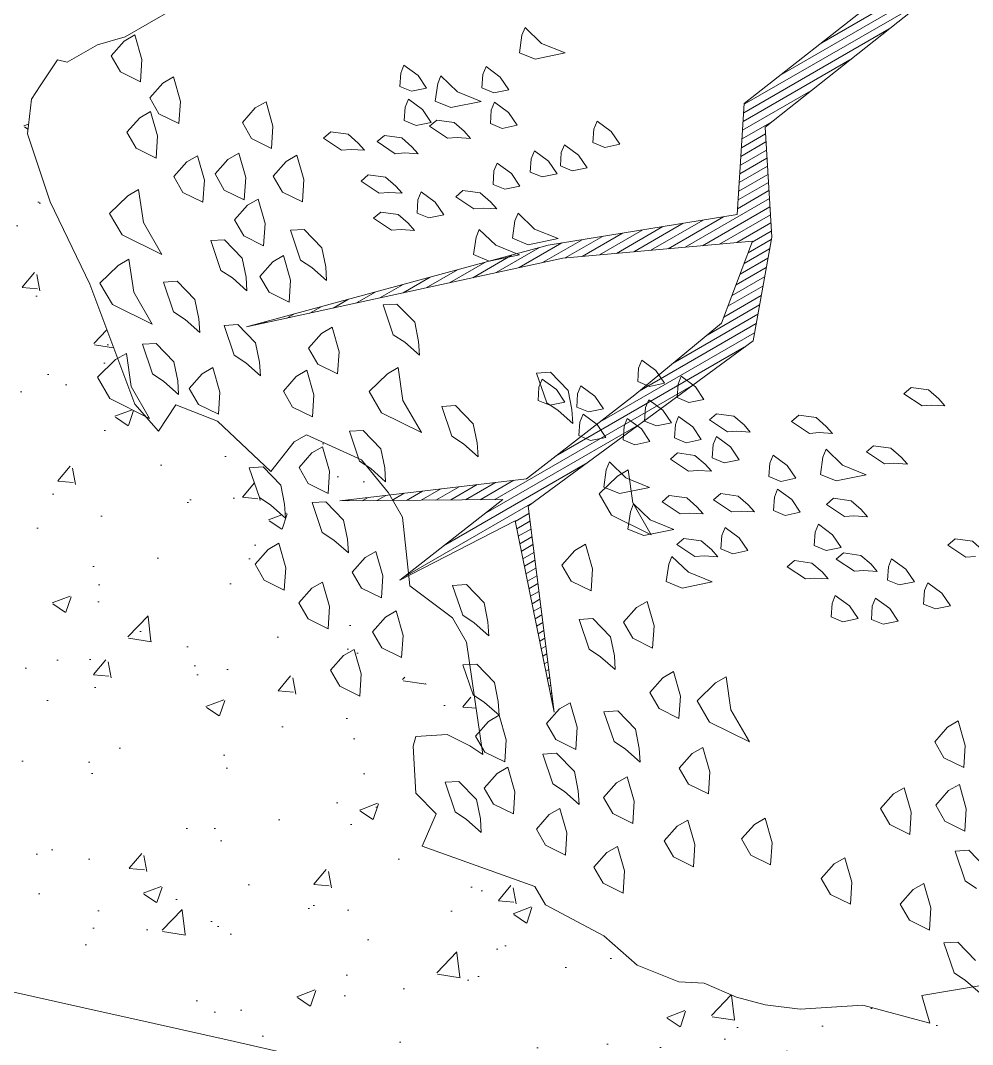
# Model space of a CAD drawing. Header units: metres. Extents: x 12093 to 20303, y 514 to 1412.
# Drawn here: x 19709.222 to 19711.101, y 702.806 to 704.827 of the extents above; entities that cross this region are included whole.
import ezdxf

# ---------------------------------------------------------------- set-up
doc = ezdxf.new("R2010")
doc.units = ezdxf.units.M
for name, color, linetype, lineweight in [('ARBOLES', 52, 'Continuous', 13), ('grass', 64, 'Continuous', 13), ('MANZANAS-ORIGINALES', 147, 'Continuous', 9)]:
    doc.layers.add(name, color=color, linetype=linetype, lineweight=lineweight)
pattern_1 = [(50, (19136.99335, 73.14804), (0.36436934, -0.03187817), [0.0381, -0.4191]), (355, (19136.99335, 73.14804), (-0.07048565, 0.38211329), [0.03048, -0.33528]), (100.451, (19137.0237, 73.1454), (0.293885, 0.35023338), [0.03238, -0.35618]), (46.1842, (19136.99335, 73.24964), (0.54215808, -0.08408466), [0.05715, -0.62865]), (96.6356, (19137.03853, 73.24264), (0.47480847, 0.4948511), [0.04857, -0.53427]), (351.184, (19136.99335, 73.24964), (0.4748092, 0.49485024), [0.04572, -0.50292]), (21, (19137.04415, 73.22424), (0.30322976, -0.20453104), [0.0381, -0.4191]), (326, (19137.04415, 73.22424), (0.12360406, 0.36837593), [0.03048, -0.33528]), (71.4514, (19137.06942, 73.2072), (0.42683298, 0.16384572), [0.03238, -0.35618]), (37.5, (19136.99335, 73.14804), (0.006177207, 0.169110078), [0, -0.331216, 0, -0.34036, 0, -0.33655]), (7.5, (19136.99335, 73.14804), (0.133639325, 0.20036115), [0, -0.194056, 0, -0.323596, 0, -0.12827]), (327.5, (19136.88007, 73.14804), (0.27118119, -0.011457488), [0, -0.127, 0, -0.39624, 0, -0.52578]), (317.5, (19136.82927, 73.14804), (0.29625836, 0.05085298), [0, -0.1651, 0, -0.263144, 0, -0.37338])]

# ---------------------------------------------------------------- blocks, each defined once
blk = doc.blocks.new('ghgfghgh')
at = {"layer": 'ARBOLES', "lineweight": 20}
for p, q in [((20001.1504, 663.7638), (20001.5824, 664.0132)), ((20001.2006, 663.8032), (20001.4628, 663.9546)), ((20001.1042, 663.7276), (20001.3177, 663.8952)), ((20001.3369, 663.8619), (20001.1301, 663.6982)), ((20001.1042, 663.7267), (20001.333, 663.8588)), ((20001.1035, 663.7159), (20001.2843, 663.8203)), ((20001.1028, 663.705), (20001.2357, 663.7818)), ((20001.1021, 663.6942), (20001.187, 663.7433)), ((20001.0953, 663.5894), (20001.1042, 663.7276)), ((20001.1014, 663.6834), (20001.1384, 663.7047)), ((20001.1301, 663.6982), (20001.1383, 663.5611)), ((20001.1007, 663.6725), (20001.1306, 663.6898)), ((20001.0993, 663.6509), (20001.1318, 663.6696)), ((20001.1, 663.6617), (20001.1312, 663.6797)), ((20001.0986, 663.6401), (20001.1324, 663.6596)), ((20001.0979, 663.6292), (20001.133, 663.6495)), ((20001.0972, 663.6184), (20001.1336, 663.6394)), ((20001.0958, 663.5967), (20001.1348, 663.6193)), ((20001.0965, 663.6076), (20001.1342, 663.6293)), ((20001.0306, 663.5487), (20001.1354, 663.6092)), ((20001.052, 663.5506), (20001.136, 663.5991)), ((20000.8603, 663.5513), (20001.0953, 663.5894)), ((20000.9879, 663.5449), (20001.0532, 663.5826)), ((20001.0093, 663.5468), (20001.0784, 663.5867)), ((20001.0734, 663.5525), (20001.1366, 663.589)), ((20000.9239, 663.5392), (20000.9778, 663.5704)), ((20000.9452, 663.5411), (20001.003, 663.5744)), ((20000.9666, 663.543), (20001.0281, 663.5785)), ((20001.0947, 663.5544), (20001.1372, 663.579)), ((20001.1141, 663.5552), (20001.1378, 663.5689)), ((20000.8532, 663.5297), (20000.9025, 663.5581)), ((20001.1145, 663.5562), (20000.8784, 663.5351)), ((20000.8812, 663.5354), (20000.9276, 663.5622)), ((20000.9025, 663.5373), (20000.9527, 663.5663)), ((20001.0759, 663.4541), (20001.1145, 663.5562)), ((20001.1091, 663.5419), (20001.1378, 663.5585)), ((20001.1383, 663.5611), (20001.1151, 663.4324)), ((20000.4846, 663.4496), (20000.8603, 663.5513)), ((20000.7953, 663.5171), (20000.8494, 663.5483)), ((20000.8242, 663.5234), (20000.8773, 663.554)), ((20001.1041, 663.5285), (20001.1357, 663.5468)), ((20000.8784, 663.5351), (20000.4846, 663.4496)), ((20000.7374, 663.5045), (20000.7814, 663.5299)), ((20000.7664, 663.5108), (20000.8154, 663.5391)), ((20001.099, 663.5152), (20001.1336, 663.5352)), ((20000.7085, 663.4982), (20000.7474, 663.5207)), ((20001.094, 663.5019), (20001.1315, 663.5236)), ((20000.6795, 663.4919), (20000.7134, 663.5115)), ((20001.0889, 663.4885), (20001.1294, 663.5119)), ((20000.6216, 663.4794), (20000.6455, 663.4931)), ((20000.6506, 663.4856), (20000.6795, 663.5023)), ((20001.0839, 663.4752), (20001.1273, 663.5003)), ((20000.5927, 663.4731), (20000.6115, 663.4839)), ((20001.0788, 663.4619), (20001.1252, 663.4886)), ((20000.5637, 663.4668), (20000.5775, 663.4747)), ((20001.0157, 663.4046), (20001.121, 663.4654)), ((20001.0581, 663.4395), (20001.1231, 663.477)), ((20000.9678, 663.3651), (20001.0759, 663.4541)), ((20000.9733, 663.3697), (20001.1189, 663.4537)), ((20000.9219, 663.3296), (20001.1168, 663.4421)), ((20001.1151, 663.4324), (20000.8351, 663.2264)), ((20000.8691, 663.2886), (20001.104, 663.4243)), ((20000.7938, 663.2347), (20001.0382, 663.3758)), ((20000.833, 663.2607), (20000.9678, 663.3651)), ((20000.7802, 663.2165), (20000.9723, 663.3274)), ((20000.73, 663.177), (20000.9065, 663.279)), ((20000.6008, 663.233), (20000.833, 663.2607)), ((20000.7204, 663.2341), (20000.7492, 663.2507)), ((20000.7388, 663.2342), (20000.7719, 663.2534)), ((20000.7571, 663.2344), (20000.7947, 663.2561)), ((20000.7754, 663.2346), (20000.8174, 663.2588)), ((20000.6287, 663.2332), (20000.6354, 663.2371)), ((20000.647, 663.2334), (20000.6581, 663.2398)), ((20000.6654, 663.2336), (20000.6809, 663.2425)), ((20000.6837, 663.2337), (20000.7037, 663.2453)), ((20000.7021, 663.2339), (20000.7264, 663.248)), ((20000.8036, 663.2348), (20000.6008, 663.233)), ((20000.6103, 663.2331), (20000.6126, 663.2344)), ((20000.6755, 663.1343), (20000.8036, 663.2348)), ((20000.6797, 663.1376), (20000.8406, 663.2305)), ((20000.8351, 663.2264), (20000.8676, 662.9704)), ((20000.8191, 663.2076), (20000.8362, 663.2175)), ((20000.8189, 663.2082), (20000.6755, 663.1343)), ((20000.8676, 662.9704), (20000.8189, 663.2082)), ((20000.821, 663.1983), (20000.8374, 663.2078)), ((20000.8229, 663.189), (20000.8387, 663.1981)), ((20000.8248, 663.1797), (20000.8399, 663.1884)), ((20000.8267, 663.1703), (20000.8411, 663.1787)), ((20000.8286, 663.161), (20000.8424, 663.169)), ((20000.8305, 663.1517), (20000.8436, 663.1592)), ((20000.8324, 663.1424), (20000.8448, 663.1495)), ((20000.8343, 663.133), (20000.8461, 663.1398)), ((20000.8362, 663.1237), (20000.8473, 663.1301)), ((20000.8381, 663.1144), (20000.8485, 663.1204)), ((20000.8401, 663.1051), (20000.8498, 663.1107)), ((20000.842, 663.0958), (20000.851, 663.101)), ((20000.8439, 663.0864), (20000.8522, 663.0913)), ((20000.8458, 663.0771), (20000.8535, 663.0816)), ((20000.8477, 663.0678), (20000.8547, 663.0718)), ((20000.8496, 663.0585), (20000.8559, 663.0621)), ((20000.8515, 663.0491), (20000.8572, 663.0524)), ((20000.8534, 663.0398), (20000.8584, 663.0427)), ((20000.8553, 663.0305), (20000.8597, 663.033)), ((20000.8572, 663.0212), (20000.8609, 663.0233)), ((20000.8591, 663.0118), (20000.8621, 663.0136)), ((20000.861, 663.0025), (20000.8634, 663.0039)), ((20000.8629, 662.9932), (20000.8646, 662.9941))]:
    blk.add_line(p, q, dxfattribs=at)
at = {"layer": 'grass'}
for p, q in [((20000.3339, 663.8106), (20000.3944, 663.8455)), ((20000.8314, 663.8222), (20000.8274, 663.8124)), ((20000.8519, 663.8024), (20000.8314, 663.8222)), ((20000.2993, 663.8007), (20000.3339, 663.8106)), ((20000.3458, 663.8128), (20000.3325, 663.8051)), ((20000.3545, 663.7823), (20000.3458, 663.8128)), ((20000.8274, 663.8124), (20000.8243, 663.7908)), ((20000.2614, 663.7788), (20000.2993, 663.8007)), ((20000.3325, 663.8051), (20000.3164, 663.7869)), ((20000.8813, 663.7904), (20000.8519, 663.8024)), ((20000.3164, 663.7869), (20000.3279, 663.767)), ((20000.8243, 663.7908), (20000.8439, 663.7828)), ((20000.8439, 663.7828), (20000.8813, 663.7904)), ((20000.228, 663.7494), (20000.2495, 663.782)), ((20000.2495, 663.782), (20000.2614, 663.7788)), ((20000.3527, 663.7547), (20000.3545, 663.7823)), ((20000.6806, 663.7752), (20000.6766, 663.7654)), ((20000.6982, 663.7623), (20000.6806, 663.7752)), ((20000.7828, 663.7734), (20000.7788, 663.7636)), ((20000.8004, 663.7605), (20000.7828, 663.7734)), ((20000.3279, 663.767), (20000.3527, 663.7547)), ((20000.3937, 663.7606), (20000.3804, 663.7529)), ((20000.4024, 663.7302), (20000.3937, 663.7606)), ((20000.6766, 663.7654), (20000.6755, 663.7487)), ((20000.7089, 663.7465), (20000.6982, 663.7623)), ((20000.7267, 663.7621), (20000.7227, 663.7523)), ((20000.7472, 663.7422), (20000.7267, 663.7621)), ((20000.7788, 663.7636), (20000.7777, 663.7469)), ((20000.8111, 663.7447), (20000.8004, 663.7605)), ((20000.2172, 663.7331), (20000.228, 663.7494)), ((20000.3804, 663.7529), (20000.3643, 663.7347)), ((20000.6755, 663.7487), (20000.6902, 663.7427)), ((20000.6902, 663.7427), (20000.7089, 663.7465)), ((20000.7227, 663.7523), (20000.7196, 663.7306)), ((20000.7777, 663.7469), (20000.7924, 663.7409)), ((20000.212, 663.6898), (20000.2172, 663.7331)), ((20000.3643, 663.7347), (20000.3758, 663.7148)), ((20000.6862, 663.7329), (20000.6822, 663.7231)), ((20000.7038, 663.7199), (20000.6862, 663.7329)), ((20000.7766, 663.7302), (20000.7472, 663.7422)), ((20000.7924, 663.7409), (20000.8111, 663.7447)), ((20000.4006, 663.7025), (20000.4024, 663.7302)), ((20000.4957, 663.722), (20000.4796, 663.7038)), ((20000.509, 663.7297), (20000.4957, 663.722)), ((20000.5177, 663.6992), (20000.509, 663.7297)), ((20000.6822, 663.7231), (20000.681, 663.7064)), ((20000.7145, 663.7041), (20000.7038, 663.7199)), ((20000.7196, 663.7306), (20000.7392, 663.7226)), ((20000.7392, 663.7226), (20000.7766, 663.7302)), ((20000.7933, 663.7291), (20000.7893, 663.7193)), ((20000.8109, 663.7162), (20000.7933, 663.7291)), ((20000.352, 663.7099), (20000.3359, 663.6918)), ((20000.3653, 663.7176), (20000.352, 663.7099)), ((20000.374, 663.6872), (20000.3653, 663.7176)), ((20000.3758, 663.7148), (20000.4006, 663.7025)), ((20000.7893, 663.7193), (20000.7882, 663.7026)), ((20000.8216, 663.7004), (20000.8109, 663.7162)), ((20000.4796, 663.7038), (20000.4911, 663.6839)), ((20000.5159, 663.6716), (20000.5177, 663.6992)), ((20000.681, 663.7064), (20000.6957, 663.7003)), ((20000.6957, 663.7003), (20000.7145, 663.7041)), ((20000.7125, 663.6992), (20000.7214, 663.707)), ((20000.735, 663.6843), (20000.7125, 663.6992)), ((20000.7214, 663.707), (20000.743, 663.7039)), ((20000.743, 663.7039), (20000.7557, 663.693)), ((20000.7882, 663.7026), (20000.8029, 663.6966)), ((20000.8029, 663.6966), (20000.8216, 663.7004)), ((20000.9169, 663.6957), (20000.9158, 663.679)), ((20000.921, 663.7055), (20000.9169, 663.6957)), ((20000.9386, 663.6926), (20000.921, 663.7055)), ((20000.2405, 663.6054), (20000.212, 663.6898)), ((20000.3359, 663.6918), (20000.3474, 663.6718)), ((20000.3722, 663.6596), (20000.374, 663.6872)), ((20000.4911, 663.6839), (20000.5159, 663.6716)), ((20000.5806, 663.6845), (20000.5895, 663.6923)), ((20000.6031, 663.6696), (20000.5806, 663.6845)), ((20000.5895, 663.6923), (20000.6111, 663.6892)), ((20000.6111, 663.6892), (20000.6238, 663.6783)), ((20000.6474, 663.6801), (20000.6563, 663.6879)), ((20000.6563, 663.6879), (20000.6779, 663.6847)), ((20000.6779, 663.6847), (20000.6906, 663.6738)), ((20000.7468, 663.6852), (20000.735, 663.6843)), ((20000.7635, 663.6841), (20000.7468, 663.6852)), ((20000.7557, 663.693), (20000.7635, 663.6841)), ((20000.9493, 663.6768), (20000.9386, 663.6926)), ((20000.3474, 663.6718), (20000.3722, 663.6596)), ((20000.6149, 663.6705), (20000.6031, 663.6696)), ((20000.6316, 663.6694), (20000.6149, 663.6705)), ((20000.6238, 663.6783), (20000.6316, 663.6694)), ((20000.6699, 663.6651), (20000.6474, 663.6801)), ((20000.6906, 663.6738), (20000.6984, 663.6649)), ((20000.8804, 663.6763), (20000.8764, 663.6665)), ((20000.898, 663.6634), (20000.8804, 663.6763)), ((20000.9158, 663.679), (20000.9305, 663.673)), ((20000.9305, 663.673), (20000.9493, 663.6768)), ((20000.4236, 663.6626), (20000.4103, 663.655)), ((20000.4323, 663.6322), (20000.4236, 663.6626)), ((20000.4617, 663.658), (20000.4456, 663.6399)), ((20000.475, 663.6657), (20000.4617, 663.658)), ((20000.4837, 663.6353), (20000.475, 663.6657)), ((20000.5474, 663.6632), (20000.5341, 663.6555)), ((20000.5561, 663.6328), (20000.5474, 663.6632)), ((20000.6817, 663.666), (20000.6699, 663.6651)), ((20000.6984, 663.6649), (20000.6817, 663.666)), ((20000.839, 663.6589), (20000.8379, 663.6422)), ((20000.843, 663.6688), (20000.839, 663.6589)), ((20000.8606, 663.6558), (20000.843, 663.6688)), ((20000.8764, 663.6665), (20000.8753, 663.6498)), ((20000.9087, 663.6476), (20000.898, 663.6634)), ((20000.4103, 663.655), (20000.3942, 663.6368)), ((20000.5341, 663.6555), (20000.518, 663.6373)), ((20000.7927, 663.6436), (20000.7916, 663.6269)), ((20000.7967, 663.6534), (20000.7927, 663.6436)), ((20000.8143, 663.6405), (20000.7967, 663.6534)), ((20000.8713, 663.64), (20000.8606, 663.6558)), ((20000.8753, 663.6498), (20000.89, 663.6438)), ((20000.89, 663.6438), (20000.9087, 663.6476)), ((20000.3942, 663.6368), (20000.4057, 663.6168)), ((20000.4305, 663.6046), (20000.4323, 663.6322)), ((20000.4456, 663.6399), (20000.4571, 663.6199)), ((20000.482, 663.6077), (20000.4837, 663.6353)), ((20000.518, 663.6373), (20000.5295, 663.6174)), ((20000.5543, 663.6051), (20000.5561, 663.6328)), ((20000.6274, 663.631), (20000.6363, 663.6388)), ((20000.6499, 663.6161), (20000.6274, 663.631)), ((20000.6363, 663.6388), (20000.6579, 663.6357)), ((20000.6579, 663.6357), (20000.6706, 663.6248)), ((20000.825, 663.6246), (20000.8143, 663.6405)), ((20000.8379, 663.6422), (20000.8526, 663.6362)), ((20000.8526, 663.6362), (20000.8713, 663.64)), ((20000.3505, 663.6204), (20000.3372, 663.6127)), ((20000.3564, 663.5795), (20000.3505, 663.6204)), ((20000.4571, 663.6199), (20000.482, 663.6077)), ((20000.6706, 663.6248), (20000.6784, 663.6159)), ((20000.7452, 663.6115), (20000.7541, 663.6193)), ((20000.7541, 663.6193), (20000.7757, 663.6162)), ((20000.7916, 663.6269), (20000.8063, 663.6208)), ((20000.8063, 663.6208), (20000.825, 663.6246)), ((20000.2898, 663.5027), (20000.2405, 663.6054)), ((20000.3372, 663.6127), (20000.3144, 663.5907)), ((20000.4057, 663.6168), (20000.4305, 663.6046)), ((20000.4991, 663.6087), (20000.4858, 663.601)), ((20000.5078, 663.5783), (20000.4991, 663.6087)), ((20000.5295, 663.6174), (20000.5543, 663.6051)), ((20000.6617, 663.617), (20000.6499, 663.6161)), ((20000.6784, 663.6159), (20000.6617, 663.617)), ((20000.698, 663.6079), (20000.6969, 663.5912)), ((20000.702, 663.6177), (20000.698, 663.6079)), ((20000.7196, 663.6048), (20000.702, 663.6177)), ((20000.7677, 663.5966), (20000.7452, 663.6115)), ((20000.7757, 663.6162), (20000.7884, 663.6053)), ((20000.4858, 663.601), (20000.4697, 663.5828)), ((20000.7303, 663.589), (20000.7196, 663.6048)), ((20000.7795, 663.5975), (20000.7677, 663.5966)), ((20000.7962, 663.5963), (20000.7795, 663.5975)), ((20000.7884, 663.6053), (20000.7962, 663.5963)), ((20000.3144, 663.5907), (20000.3298, 663.5641)), ((20000.4697, 663.5828), (20000.4812, 663.5629)), ((20000.6428, 663.5847), (20000.6517, 663.5925)), ((20000.6653, 663.5698), (20000.6428, 663.5847)), ((20000.6517, 663.5925), (20000.6733, 663.5894)), ((20000.6733, 663.5894), (20000.686, 663.5785)), ((20000.6969, 663.5912), (20000.7116, 663.5852)), ((20000.7116, 663.5852), (20000.7303, 663.589)), ((20000.8187, 663.5814), (20000.8156, 663.5598)), ((20000.8227, 663.5912), (20000.8187, 663.5814)), ((20000.8432, 663.5714), (20000.8227, 663.5912)), ((20000.3794, 663.5396), (20000.3564, 663.5795)), ((20000.506, 663.5506), (20000.5078, 663.5783)), ((20000.5393, 663.5698), (20000.5564, 663.5709)), ((20000.5518, 663.5327), (20000.5393, 663.5698)), ((20000.5564, 663.5709), (20000.5784, 663.5481)), ((20000.6771, 663.5707), (20000.6653, 663.5698)), ((20000.6938, 663.5696), (20000.6771, 663.5707)), ((20000.686, 663.5785), (20000.6938, 663.5696)), ((20000.7744, 663.5709), (20000.7704, 663.5611)), ((20000.7949, 663.5511), (20000.7744, 663.5709)), ((20000.8727, 663.5594), (20000.8432, 663.5714)), ((20000.3298, 663.5641), (20000.3794, 663.5396)), ((20000.4403, 663.557), (20000.4574, 663.558)), ((20000.4528, 663.5199), (20000.4403, 663.557)), ((20000.4574, 663.558), (20000.4794, 663.5353)), ((20000.4812, 663.5629), (20000.506, 663.5506)), ((20000.7704, 663.5611), (20000.7673, 663.5395)), ((20000.8156, 663.5598), (20000.8352, 663.5518)), ((20000.8352, 663.5518), (20000.8727, 663.5594)), ((20000.5784, 663.5481), (20000.5833, 663.5243)), ((20000.8243, 663.5391), (20000.7949, 663.5511)), ((20000.3385, 663.5337), (20000.3252, 663.526)), ((20000.3444, 663.4928), (20000.3385, 663.5337)), ((20000.4794, 663.5353), (20000.4843, 663.5115)), ((20000.5175, 663.5307), (20000.5014, 663.5125)), ((20000.5308, 663.5384), (20000.5175, 663.5307)), ((20000.5395, 663.5079), (20000.5308, 663.5384)), ((20000.5661, 663.5233), (20000.5518, 663.5327)), ((20000.7673, 663.5395), (20000.7869, 663.5315)), ((20000.7869, 663.5315), (20000.8243, 663.5391)), ((20000.3252, 663.526), (20000.3024, 663.504)), ((20000.4671, 663.5105), (20000.4528, 663.5199)), ((20000.5843, 663.5072), (20000.5661, 663.5233)), ((20000.5833, 663.5243), (20000.5843, 663.5072)), ((20000.3024, 663.504), (20000.3178, 663.4774)), ((20000.3815, 663.5053), (20000.3986, 663.5063)), ((20000.394, 663.4682), (20000.3815, 663.5053)), ((20000.3986, 663.5063), (20000.4206, 663.4836)), ((20000.4853, 663.4944), (20000.4671, 663.5105)), ((20000.4843, 663.5115), (20000.4853, 663.4944)), ((20000.5014, 663.5125), (20000.5129, 663.4926)), ((20000.5378, 663.4803), (20000.5395, 663.5079)), ((20000.327, 663.4031), (20000.2898, 663.5027)), ((20000.3674, 663.4529), (20000.3444, 663.4928)), ((20000.5129, 663.4926), (20000.5378, 663.4803)), ((20000.4206, 663.4836), (20000.4255, 663.4598)), ((20000.6549, 663.477), (20000.672, 663.478)), ((20000.672, 663.478), (20000.694, 663.4553)), ((20000.3178, 663.4774), (20000.3674, 663.4529)), ((20000.4083, 663.4588), (20000.394, 663.4682)), ((20000.5348, 663.4605), (20000.5435, 663.4655)), ((20000.6674, 663.4399), (20000.6549, 663.477)), ((20000.4265, 663.4427), (20000.4083, 663.4588)), ((20000.4255, 663.4598), (20000.4265, 663.4427)), ((20000.4569, 663.4514), (20000.4741, 663.4524)), ((20000.4741, 663.4524), (20000.4961, 663.4296)), ((20000.5058, 663.4542), (20000.5095, 663.4563)), ((20000.694, 663.4553), (20000.6989, 663.4315)), ((20000.4695, 663.4143), (20000.4569, 663.4514)), ((20000.5779, 663.4414), (20000.5618, 663.4233)), ((20000.5912, 663.4491), (20000.5779, 663.4414)), ((20000.5999, 663.4187), (20000.5912, 663.4491)), ((20000.6818, 663.4305), (20000.6674, 663.4399)), ((20000.3551, 663.4281), (20000.3723, 663.4291)), ((20000.3677, 663.391), (20000.3551, 663.4281)), ((20000.3723, 663.4291), (20000.3943, 663.4063)), ((20000.4961, 663.4296), (20000.5009, 663.4059)), ((20000.6999, 663.4144), (20000.6818, 663.4305)), ((20000.6989, 663.4315), (20000.6999, 663.4144)), ((20000.3352, 663.4165), (20000.3219, 663.4089)), ((20000.3411, 663.3756), (20000.3352, 663.4165)), ((20000.4838, 663.4048), (20000.4695, 663.4143)), ((20000.5618, 663.4233), (20000.5733, 663.4033)), ((20000.5981, 663.3911), (20000.5999, 663.4187)), ((20000.3219, 663.4089), (20000.2991, 663.3869)), ((20000.3457, 663.3534), (20000.327, 663.4031)), ((20000.3943, 663.4063), (20000.3992, 663.3825)), ((20000.502, 663.3887), (20000.4838, 663.4048)), ((20000.5009, 663.4059), (20000.502, 663.3887)), ((20000.5733, 663.4033), (20000.5981, 663.3911)), ((20000.9767, 663.4082), (20000.9727, 663.3984)), ((20000.9943, 663.3953), (20000.9767, 663.4082)), ((20000.382, 663.3815), (20000.3677, 663.391)), ((20000.4296, 663.3913), (20000.4135, 663.3731)), ((20000.4429, 663.3989), (20000.4296, 663.3913)), ((20000.4516, 663.3685), (20000.4429, 663.3989)), ((20000.56, 663.3956), (20000.5467, 663.388)), ((20000.5687, 663.3652), (20000.56, 663.3956)), ((20000.66, 663.3913), (20000.6373, 663.3693)), ((20000.6733, 663.399), (20000.66, 663.3913)), ((20000.6792, 663.3581), (20000.6733, 663.399)), ((20000.8457, 663.3922), (20000.8629, 663.3932)), ((20000.8583, 663.3551), (20000.8457, 663.3922)), ((20000.8629, 663.3932), (20000.8849, 663.3704)), ((20000.9727, 663.3984), (20000.9716, 663.3817)), ((20001.005, 663.3794), (20000.9943, 663.3953)), ((20000.2991, 663.3869), (20000.3145, 663.3603)), ((20000.4002, 663.3654), (20000.382, 663.3815)), ((20000.3992, 663.3825), (20000.4002, 663.3654)), ((20000.5467, 663.388), (20000.5306, 663.3698)), ((20000.8527, 663.3845), (20000.8486, 663.3747)), ((20000.8703, 663.3716), (20000.8527, 663.3845)), ((20000.9008, 663.3763), (20000.8968, 663.3665)), ((20000.9184, 663.3634), (20000.9008, 663.3763)), ((20000.9716, 663.3817), (20000.9863, 663.3756)), ((20000.9863, 663.3756), (20001.005, 663.3794)), ((20001.0217, 663.3783), (20001.0206, 663.3616)), ((20001.0257, 663.3881), (20001.0217, 663.3783)), ((20001.0433, 663.3752), (20001.0257, 663.3881)), ((20000.3641, 663.3357), (20000.3411, 663.3756)), ((20000.4135, 663.3731), (20000.425, 663.3531)), ((20000.4498, 663.3409), (20000.4516, 663.3685)), ((20000.5306, 663.3698), (20000.5421, 663.3499)), ((20000.567, 663.3376), (20000.5687, 663.3652)), ((20000.6373, 663.3693), (20000.6526, 663.3427)), ((20000.8486, 663.3747), (20000.8475, 663.358)), ((20000.881, 663.3558), (20000.8703, 663.3716)), ((20000.8849, 663.3704), (20000.8897, 663.3466)), ((20000.8968, 663.3665), (20000.8957, 663.3498)), ((20000.9291, 663.3476), (20000.9184, 663.3634)), ((20001.054, 663.3594), (20001.0433, 663.3752)), ((20001.3028, 663.3664), (20001.3118, 663.3742)), ((20001.3254, 663.3515), (20001.3028, 663.3664)), ((20001.3118, 663.3742), (20001.3334, 663.3711)), ((20001.3334, 663.3711), (20001.3461, 663.3601)), ((20000.3145, 663.3603), (20000.3641, 663.3357)), ((20000.3751, 663.3199), (20000.3457, 663.3534)), ((20000.3966, 663.3525), (20000.3751, 663.3199)), ((20000.4487, 663.3322), (20000.3966, 663.3525)), ((20000.425, 663.3531), (20000.4498, 663.3409)), ((20000.7023, 663.3182), (20000.6792, 663.3581)), ((20000.7278, 663.3507), (20000.745, 663.3517)), ((20000.7404, 663.3136), (20000.7278, 663.3507)), ((20000.745, 663.3517), (20000.767, 663.329)), ((20000.8475, 663.358), (20000.8622, 663.352)), ((20000.8726, 663.3456), (20000.8583, 663.3551)), ((20000.8622, 663.352), (20000.881, 663.3558)), ((20000.9852, 663.3589), (20000.9812, 663.3491)), ((20001.0028, 663.346), (20000.9852, 663.3589)), ((20001.0206, 663.3616), (20001.0353, 663.3556)), ((20001.0353, 663.3556), (20001.054, 663.3594)), ((20001.3372, 663.3523), (20001.3254, 663.3515)), ((20001.3539, 663.3512), (20001.3372, 663.3523)), ((20001.3461, 663.3601), (20001.3539, 663.3512)), ((20000.5421, 663.3499), (20000.567, 663.3376)), ((20000.6526, 663.3427), (20000.7023, 663.3182)), ((20000.8908, 663.3295), (20000.8726, 663.3456)), ((20000.8897, 663.3466), (20000.8908, 663.3295)), ((20000.8957, 663.3498), (20000.9104, 663.3438)), ((20000.9035, 663.3409), (20000.8994, 663.3311)), ((20000.9211, 663.328), (20000.9035, 663.3409)), ((20000.9104, 663.3438), (20000.9291, 663.3476)), ((20000.9812, 663.3491), (20000.9801, 663.3324)), ((20001.0135, 663.3302), (20001.0028, 663.346)), ((20001.0224, 663.338), (20001.0184, 663.3282)), ((20001.04, 663.3251), (20001.0224, 663.338)), ((20001.0607, 663.3338), (20001.0696, 663.3416)), ((20001.0696, 663.3416), (20001.0912, 663.3385)), ((20001.0912, 663.3385), (20001.1039, 663.3276)), ((20001.163, 663.332), (20001.1719, 663.3398)), ((20001.1719, 663.3398), (20001.1935, 663.3367)), ((20000.5151, 663.2696), (20000.4487, 663.3322)), ((20000.767, 663.329), (20000.7718, 663.3052)), ((20000.8994, 663.3311), (20000.8983, 663.3144)), ((20000.9318, 663.3121), (20000.9211, 663.328)), ((20000.9545, 663.3257), (20000.9534, 663.309)), ((20000.9585, 663.3355), (20000.9545, 663.3257)), ((20000.9761, 663.3226), (20000.9585, 663.3355)), ((20000.9801, 663.3324), (20000.9948, 663.3264)), ((20000.9948, 663.3264), (20001.0135, 663.3302)), ((20001.0184, 663.3282), (20001.0173, 663.3115)), ((20001.0507, 663.3093), (20001.04, 663.3251)), ((20001.0832, 663.3189), (20001.0607, 663.3338)), ((20001.1039, 663.3276), (20001.1117, 663.3187)), ((20001.1855, 663.3171), (20001.163, 663.332)), ((20001.1935, 663.3367), (20001.2062, 663.3258)), ((20001.2062, 663.3258), (20001.214, 663.3169)), ((20000.5593, 663.3153), (20000.5442, 663.3066)), ((20000.6277, 663.2842), (20000.5593, 663.3153)), ((20000.6127, 663.3197), (20000.6299, 663.3207)), ((20000.6253, 663.2826), (20000.6127, 663.3197)), ((20000.6299, 663.3207), (20000.6519, 663.298)), ((20000.7547, 663.3041), (20000.7404, 663.3136)), ((20000.8983, 663.3144), (20000.913, 663.3084)), ((20000.9868, 663.3068), (20000.9761, 663.3226)), ((20001.0694, 663.3131), (20001.0654, 663.3033)), ((20001.087, 663.3002), (20001.0694, 663.3131)), ((20001.095, 663.3198), (20001.0832, 663.3189)), ((20001.1117, 663.3187), (20001.095, 663.3198)), ((20001.1973, 663.318), (20001.1855, 663.3171)), ((20001.214, 663.3169), (20001.1973, 663.318)), ((20000.5442, 663.3066), (20000.5151, 663.2696)), ((20000.5795, 663.3005), (20000.5662, 663.2928)), ((20000.5882, 663.2701), (20000.5795, 663.3005)), ((20000.7729, 663.288), (20000.7547, 663.3041)), ((20000.7718, 663.3052), (20000.7729, 663.288)), ((20000.913, 663.3084), (20000.9318, 663.3121)), ((20000.9534, 663.309), (20000.9681, 663.303)), ((20000.9681, 663.303), (20000.9868, 663.3068)), ((20001.0173, 663.3115), (20001.032, 663.3055)), ((20001.032, 663.3055), (20001.0507, 663.3093)), ((20001.0654, 663.3033), (20001.0643, 663.2866)), ((20001.0977, 663.2843), (20001.087, 663.3002)), ((20001.2561, 663.294), (20001.265, 663.3018)), ((20001.265, 663.3018), (20001.2866, 663.2987)), ((20000.5662, 663.2928), (20000.5501, 663.2747)), ((20000.6519, 663.298), (20000.6568, 663.2742)), ((20001.0122, 663.285), (20001.0211, 663.2928)), ((20001.0211, 663.2928), (20001.0427, 663.2897)), ((20001.0427, 663.2897), (20001.0554, 663.2788)), ((20001.14, 663.2899), (20001.136, 663.2801)), ((20001.1576, 663.277), (20001.14, 663.2899)), ((20001.202, 663.2875), (20001.1989, 663.2659)), ((20001.206, 663.2973), (20001.202, 663.2875)), ((20001.2265, 663.2775), (20001.206, 663.2973)), ((20001.2786, 663.279), (20001.2561, 663.294)), ((20001.2866, 663.2987), (20001.2993, 663.2877)), ((20001.2993, 663.2877), (20001.3071, 663.2788)), ((20000.4882, 663.2744), (20000.5053, 663.2754)), ((20000.5007, 663.2373), (20000.4882, 663.2744)), ((20000.5053, 663.2754), (20000.5273, 663.2527)), ((20000.5501, 663.2747), (20000.5616, 663.2547)), ((20000.6396, 663.2732), (20000.6253, 663.2826)), ((20000.6615, 663.2432), (20000.6277, 663.2842)), ((20000.6568, 663.2742), (20000.6578, 663.257)), ((20000.9364, 663.2816), (20000.9324, 663.2718)), ((20000.9569, 663.2618), (20000.9364, 663.2816)), ((20001.0347, 663.2701), (20001.0122, 663.285)), ((20001.0554, 663.2788), (20001.0632, 663.2699)), ((20001.0643, 663.2866), (20001.079, 663.2806)), ((20001.079, 663.2806), (20001.0977, 663.2843)), ((20001.136, 663.2801), (20001.1349, 663.2634)), ((20001.1683, 663.2612), (20001.1576, 663.277)), ((20001.2559, 663.2655), (20001.2265, 663.2775)), ((20001.2904, 663.2799), (20001.2786, 663.279)), ((20001.3071, 663.2788), (20001.2904, 663.2799)), ((20000.5864, 663.2424), (20000.5882, 663.2701)), ((20000.6578, 663.257), (20000.6396, 663.2732)), ((20000.9463, 663.264), (20000.9235, 663.242)), ((20000.9324, 663.2718), (20000.9293, 663.2502)), ((20000.9596, 663.2717), (20000.9463, 663.264)), ((20000.9863, 663.2498), (20000.9569, 663.2618)), ((20000.9655, 663.2308), (20000.9596, 663.2717)), ((20001.0465, 663.271), (20001.0347, 663.2701)), ((20001.0632, 663.2699), (20001.0465, 663.271)), ((20001.1349, 663.2634), (20001.1496, 663.2574)), ((20001.1989, 663.2659), (20001.2185, 663.2579)), ((20001.2185, 663.2579), (20001.2559, 663.2655)), ((20000.5273, 663.2527), (20000.5322, 663.2289)), ((20000.5616, 663.2547), (20000.5864, 663.2424)), ((20000.9293, 663.2502), (20000.9489, 663.2422)), ((20000.9489, 663.2422), (20000.9863, 663.2498)), ((20001.1496, 663.2574), (20001.1683, 663.2612)), ((20000.5151, 663.2278), (20000.5007, 663.2373)), ((20000.6789, 663.2129), (20000.6615, 663.2432)), ((20000.9235, 663.242), (20000.9389, 663.2154)), ((20001.0019, 663.232), (20001.0109, 663.2398)), ((20001.0109, 663.2398), (20001.0325, 663.2367)), ((20001.0325, 663.2367), (20001.0452, 663.2257)), ((20001.0659, 663.2344), (20001.0748, 663.2422)), ((20001.0748, 663.2422), (20001.0964, 663.2391)), ((20001.0964, 663.2391), (20001.1091, 663.2282)), ((20001.1416, 663.2378), (20001.1405, 663.2211)), ((20001.1456, 663.2476), (20001.1416, 663.2378)), ((20001.1632, 663.2347), (20001.1456, 663.2476)), ((20001.2064, 663.2285), (20001.2153, 663.2363)), ((20001.2153, 663.2363), (20001.237, 663.2332)), ((20000.5332, 663.2117), (20000.5151, 663.2278)), ((20000.5322, 663.2289), (20000.5332, 663.2117)), ((20000.5665, 663.2309), (20000.5836, 663.232)), ((20000.579, 663.1938), (20000.5665, 663.2309)), ((20000.5836, 663.232), (20000.6056, 663.2092)), ((20000.9665, 663.2293), (20000.9625, 663.2195)), ((20000.9885, 663.1909), (20000.9655, 663.2308)), ((20000.987, 663.2095), (20000.9665, 663.2293)), ((20001.0244, 663.2171), (20001.0019, 663.232)), ((20001.0452, 663.2257), (20001.053, 663.2168)), ((20001.0884, 663.2195), (20001.0659, 663.2344)), ((20001.1091, 663.2282), (20001.1169, 663.2193)), ((20001.1739, 663.2189), (20001.1632, 663.2347)), ((20001.2289, 663.2135), (20001.2064, 663.2285)), ((20001.237, 663.2332), (20001.2497, 663.2222)), ((20000.688, 663.1274), (20000.6789, 663.2129)), ((20000.9389, 663.2154), (20000.9885, 663.1909)), ((20000.9625, 663.2195), (20000.9594, 663.1979)), ((20001.0363, 663.218), (20001.0244, 663.2171)), ((20001.053, 663.2168), (20001.0363, 663.218)), ((20001.1002, 663.2204), (20001.0884, 663.2195)), ((20001.1169, 663.2193), (20001.1002, 663.2204)), ((20001.1405, 663.2211), (20001.1552, 663.2151)), ((20001.1552, 663.2151), (20001.1739, 663.2189)), ((20001.2407, 663.2144), (20001.2289, 663.2135)), ((20001.2574, 663.2133), (20001.2407, 663.2144)), ((20001.2497, 663.2222), (20001.2574, 663.2133)), ((20000.6056, 663.2092), (20000.6105, 663.1854)), ((20000.9594, 663.1979), (20000.979, 663.1899)), ((20001.0164, 663.1975), (20000.987, 663.2095)), ((20001.0804, 663.1999), (20001.0764, 663.1901)), ((20001.098, 663.187), (20001.0804, 663.1999)), ((20001.1964, 663.204), (20001.1924, 663.1942)), ((20001.214, 663.191), (20001.1964, 663.204)), ((20000.5934, 663.1844), (20000.579, 663.1938)), ((20000.6105, 663.1854), (20000.6115, 663.1683)), ((20000.979, 663.1899), (20001.0164, 663.1975)), ((20001.0202, 663.1787), (20001.0291, 663.1865)), ((20001.0291, 663.1865), (20001.0507, 663.1834)), ((20001.0764, 663.1901), (20001.0752, 663.1734)), ((20001.1087, 663.1712), (20001.098, 663.187)), ((20001.1924, 663.1942), (20001.1913, 663.1775)), ((20001.2247, 663.1752), (20001.214, 663.191)), ((20001.3575, 663.1782), (20001.3664, 663.186)), ((20001.3664, 663.186), (20001.388, 663.1828)), ((20000.5115, 663.1726), (20000.4954, 663.1544)), ((20000.5248, 663.1803), (20000.5115, 663.1726)), ((20000.5335, 663.1498), (20000.5248, 663.1803)), ((20000.6115, 663.1683), (20000.5934, 663.1844)), ((20000.9067, 663.1791), (20000.8934, 663.1714)), ((20000.9154, 663.1487), (20000.9067, 663.1791)), ((20001.0427, 663.1638), (20001.0202, 663.1787)), ((20001.0507, 663.1834), (20001.0634, 663.1725)), ((20001.0634, 663.1725), (20001.0712, 663.1636)), ((20001.0752, 663.1734), (20001.0899, 663.1674)), ((20001.1913, 663.1775), (20001.206, 663.1714)), ((20001.206, 663.1714), (20001.2247, 663.1752)), ((20001.38, 663.1632), (20001.3575, 663.1782)), ((20001.388, 663.1828), (20001.4007, 663.1719)), ((20000.6325, 663.1627), (20000.6164, 663.1445)), ((20000.6458, 663.1703), (20000.6325, 663.1627)), ((20000.6545, 663.1399), (20000.6458, 663.1703)), ((20000.8934, 663.1714), (20000.8773, 663.1533)), ((20001.0142, 663.164), (20001.0102, 663.1542)), ((20001.0347, 663.1442), (20001.0142, 663.164)), ((20001.0545, 663.1647), (20001.0427, 663.1638)), ((20001.0712, 663.1636), (20001.0545, 663.1647)), ((20001.0899, 663.1674), (20001.1087, 663.1712)), ((20001.2187, 663.1605), (20001.2276, 663.1683)), ((20001.2412, 663.1456), (20001.2187, 663.1605)), ((20001.2276, 663.1683), (20001.2492, 663.1652)), ((20001.2492, 663.1652), (20001.2619, 663.1543)), ((20001.2875, 663.161), (20001.2835, 663.1512)), ((20001.3051, 663.1481), (20001.2875, 663.161)), ((20001.3918, 663.1641), (20001.38, 663.1632)), ((20000.4954, 663.1544), (20000.5069, 663.1345)), ((20000.5317, 663.1222), (20000.5335, 663.1498)), ((20000.8773, 663.1533), (20000.8888, 663.1333)), ((20000.9136, 663.121), (20000.9154, 663.1487)), ((20001.0102, 663.1542), (20001.0071, 663.1326)), ((20001.1577, 663.1512), (20001.1666, 663.159)), ((20001.1802, 663.1362), (20001.1577, 663.1512)), ((20001.1666, 663.159), (20001.1882, 663.1558)), ((20001.1882, 663.1558), (20001.2009, 663.1449)), ((20001.2619, 663.1543), (20001.2697, 663.1454)), ((20001.2835, 663.1512), (20001.2824, 663.1345)), ((20001.3158, 663.1323), (20001.3051, 663.1481)), ((20000.5069, 663.1345), (20000.5317, 663.1222)), ((20000.6164, 663.1445), (20000.6279, 663.1245)), ((20000.6527, 663.1123), (20000.6545, 663.1399)), ((20001.0641, 663.1322), (20001.0347, 663.1442)), ((20001.192, 663.1371), (20001.1802, 663.1362)), ((20001.2087, 663.136), (20001.192, 663.1371)), ((20001.2009, 663.1449), (20001.2087, 663.136)), ((20001.253, 663.1465), (20001.2412, 663.1456)), ((20001.2697, 663.1454), (20001.253, 663.1465)), ((20001.2824, 663.1345), (20001.2971, 663.1285)), ((20000.566, 663.1243), (20000.5499, 663.1061)), ((20000.5793, 663.1319), (20000.566, 663.1243)), ((20000.588, 663.1015), (20000.5793, 663.1319)), ((20000.6279, 663.1245), (20000.6527, 663.1123)), ((20000.7412, 663.0875), (20000.688, 663.1274)), ((20000.7412, 663.1279), (20000.7583, 663.1289)), ((20000.7538, 663.0908), (20000.7412, 663.1279)), ((20000.7583, 663.1289), (20000.7804, 663.1062)), ((20000.8888, 663.1333), (20000.9136, 663.121)), ((20001.0071, 663.1326), (20001.0267, 663.1246)), ((20001.0267, 663.1246), (20001.0641, 663.1322)), ((20001.2971, 663.1285), (20001.3158, 663.1323)), ((20001.3285, 663.1214), (20001.3274, 663.1046)), ((20001.3325, 663.1312), (20001.3285, 663.1214)), ((20001.3501, 663.1182), (20001.3325, 663.1312)), ((20001.2174, 663.1153), (20001.2134, 663.1055)), ((20001.235, 663.1024), (20001.2174, 663.1153)), ((20001.2675, 663.112), (20001.2635, 663.1022)), ((20001.2851, 663.0991), (20001.2675, 663.112)), ((20001.3608, 663.1024), (20001.3501, 663.1182)), ((20000.5499, 663.1061), (20000.5614, 663.0862)), ((20000.5862, 663.0739), (20000.588, 663.1015)), ((20000.6709, 663.0962), (20000.6576, 663.0885)), ((20000.6796, 663.0657), (20000.6709, 663.0962)), ((20000.7804, 663.1062), (20000.7852, 663.0824)), ((20000.9699, 663.1003), (20000.9538, 663.0822)), ((20000.9832, 663.108), (20000.9699, 663.1003)), ((20000.9919, 663.0776), (20000.9832, 663.108)), ((20001.2134, 663.1055), (20001.2123, 663.0888)), ((20001.2457, 663.0866), (20001.235, 663.1024)), ((20001.2635, 663.1022), (20001.2624, 663.0855)), ((20001.2958, 663.0833), (20001.2851, 663.0991)), ((20001.3274, 663.1046), (20001.3421, 663.0986)), ((20001.3421, 663.0986), (20001.3608, 663.1024)), ((20000.5614, 663.0862), (20000.5862, 663.0739)), ((20000.6576, 663.0885), (20000.6415, 663.0703)), ((20000.7587, 663.0573), (20000.7412, 663.0875)), ((20000.7681, 663.0814), (20000.7538, 663.0908)), ((20000.8985, 663.0857), (20000.9157, 663.0868)), ((20000.9111, 663.0487), (20000.8985, 663.0857)), ((20000.9157, 663.0868), (20000.9377, 663.064)), ((20001.2123, 663.0888), (20001.227, 663.0828)), ((20001.227, 663.0828), (20001.2457, 663.0866)), ((20001.2624, 663.0855), (20001.2771, 663.0795)), ((20001.2771, 663.0795), (20001.2958, 663.0833)), ((20000.6415, 663.0703), (20000.653, 663.0504)), ((20000.7862, 663.0652), (20000.7681, 663.0814)), ((20000.7852, 663.0824), (20000.7862, 663.0652)), ((20000.9538, 663.0822), (20000.9653, 663.0622)), ((20000.9901, 663.05), (20000.9919, 663.0776)), ((20000.6778, 663.0381), (20000.6796, 663.0657)), ((20000.9377, 663.064), (20000.9425, 663.0402)), ((20000.9653, 663.0622), (20000.9901, 663.05)), ((20000.6187, 663.0483), (20000.6054, 663.0406)), ((20000.6274, 663.0179), (20000.6187, 663.0483)), ((20000.653, 663.0504), (20000.6778, 663.0381)), ((20000.7788, 662.9176), (20000.7587, 663.0573)), ((20000.9254, 663.0392), (20000.9111, 663.0487)), ((20000.6054, 663.0406), (20000.5893, 663.0225)), ((20000.9436, 663.0231), (20000.9254, 663.0392)), ((20000.9425, 663.0402), (20000.9436, 663.0231)), ((20000.5893, 663.0225), (20000.6008, 663.0025)), ((20000.754, 663.0289), (20000.7712, 663.0299)), ((20000.7666, 662.9918), (20000.754, 663.0289)), ((20000.7712, 663.0299), (20000.7932, 663.0072)), ((20001.016, 663.0206), (20001.0027, 663.0129)), ((20001.0247, 662.9901), (20001.016, 663.0206)), ((20000.6256, 662.9903), (20000.6274, 663.0179)), ((20000.7932, 663.0072), (20000.798, 662.9834)), ((20001.0027, 663.0129), (20000.9865, 662.9947)), ((20001.0684, 663.0065), (20001.0456, 662.9845)), ((20001.0817, 663.0142), (20001.0684, 663.0065)), ((20001.0876, 662.9733), (20001.0817, 663.0142)), ((20000.6008, 663.0025), (20000.6256, 662.9903)), ((20000.9865, 662.9947), (20000.9981, 662.9748)), ((20000.7809, 662.9824), (20000.7666, 662.9918)), ((20000.7991, 662.9663), (20000.7809, 662.9824)), ((20000.798, 662.9834), (20000.7991, 662.9663)), ((20000.8649, 662.9839), (20000.8658, 662.9844)), ((20000.8876, 662.9819), (20000.8743, 662.9742)), ((20000.8963, 662.9515), (20000.8876, 662.9819)), ((20001.0229, 662.9625), (20001.0247, 662.9901)), ((20001.0456, 662.9845), (20001.061, 662.9579)), ((20000.8743, 662.9742), (20000.8582, 662.9561)), ((20000.8668, 662.9746), (20000.8671, 662.9747)), ((20000.9295, 662.9707), (20000.9467, 662.9717)), ((20000.9421, 662.9336), (20000.9295, 662.9707)), ((20000.9467, 662.9717), (20000.9687, 662.9489)), ((20000.9981, 662.9748), (20001.0229, 662.9625)), ((20001.1106, 662.9334), (20001.0876, 662.9733)), ((20000.7858, 662.9586), (20000.7697, 662.9404)), ((20000.7991, 662.9663), (20000.7858, 662.9586)), ((20000.8078, 662.9358), (20000.7991, 662.9663)), ((20000.8582, 662.9561), (20000.8697, 662.9361)), ((20001.061, 662.9579), (20001.1106, 662.9334)), ((20001.3705, 662.9593), (20001.3572, 662.9516)), ((20001.3792, 662.9288), (20001.3705, 662.9593)), ((20000.8945, 662.9238), (20000.8963, 662.9515)), ((20000.9687, 662.9489), (20000.9735, 662.9251)), ((20001.3572, 662.9516), (20001.3411, 662.9334)), ((20000.6921, 662.928), (20000.6953, 662.94)), ((20000.6953, 662.94), (20000.7343, 662.9423)), ((20000.7343, 662.9423), (20000.7625, 662.9284)), ((20000.7697, 662.9404), (20000.7812, 662.9205)), ((20000.806, 662.9082), (20000.8078, 662.9358)), ((20000.8697, 662.9361), (20000.8945, 662.9238)), ((20000.9564, 662.9241), (20000.9421, 662.9336)), ((20001.3411, 662.9334), (20001.3526, 662.9135)), ((20000.6956, 662.8695), (20000.6921, 662.928)), ((20000.7625, 662.9284), (20000.7788, 662.9176)), ((20000.7812, 662.9205), (20000.806, 662.9082)), ((20000.8536, 662.9179), (20000.8707, 662.919)), ((20000.8661, 662.8809), (20000.8536, 662.9179)), ((20000.8707, 662.919), (20000.8927, 662.8962)), ((20000.9746, 662.908), (20000.9564, 662.9241)), ((20000.9735, 662.9251), (20000.9746, 662.908)), ((20001.0393, 662.9188), (20001.0232, 662.9006)), ((20001.0526, 662.9264), (20001.0393, 662.9188)), ((20001.0613, 662.896), (20001.0526, 662.9264)), ((20001.3774, 662.9012), (20001.3792, 662.9288)), ((20001.3526, 662.9135), (20001.3774, 662.9012)), ((20000.7965, 662.8939), (20000.7804, 662.8757)), ((20000.8098, 662.9016), (20000.7965, 662.8939)), ((20000.8185, 662.8711), (20000.8098, 662.9016)), ((20000.8927, 662.8962), (20000.8976, 662.8724)), ((20001.0232, 662.9006), (20001.0347, 662.8807)), ((20001.0595, 662.8684), (20001.0613, 662.896)), ((20000.7318, 662.8831), (20000.749, 662.8841)), ((20000.7444, 662.846), (20000.7318, 662.8831)), ((20000.749, 662.8841), (20000.771, 662.8614)), ((20000.8804, 662.8714), (20000.8661, 662.8809)), ((20000.9451, 662.8822), (20000.929, 662.864)), ((20000.9584, 662.8898), (20000.9451, 662.8822)), ((20000.9672, 662.8594), (20000.9584, 662.8898)), ((20001.0347, 662.8807), (20001.0595, 662.8684)), ((20001.3718, 662.8802), (20001.3585, 662.8726)), ((20001.3805, 662.8498), (20001.3718, 662.8802)), ((20000.7207, 662.8437), (20000.6956, 662.8695)), ((20000.7804, 662.8757), (20000.7919, 662.8558)), ((20000.8168, 662.8435), (20000.8185, 662.8711)), ((20000.8986, 662.8553), (20000.8804, 662.8714)), ((20000.8976, 662.8724), (20000.8986, 662.8553)), ((20001.2899, 662.8685), (20001.2738, 662.8503)), ((20001.3032, 662.8761), (20001.2899, 662.8685)), ((20001.3119, 662.8457), (20001.3032, 662.8761)), ((20001.3585, 662.8726), (20001.3424, 662.8544)), ((20000.771, 662.8614), (20000.7758, 662.8376)), ((20000.7919, 662.8558), (20000.8168, 662.8435)), ((20000.929, 662.864), (20000.9406, 662.844)), ((20000.9654, 662.8318), (20000.9672, 662.8594)), ((20001.3424, 662.8544), (20001.3539, 662.8345)), ((20000.7035, 662.8035), (20000.7207, 662.8437)), ((20000.7587, 662.8366), (20000.7444, 662.846)), ((20000.8615, 662.8427), (20000.8454, 662.8246)), ((20000.8748, 662.8504), (20000.8615, 662.8427)), ((20000.8835, 662.82), (20000.8748, 662.8504)), ((20000.9406, 662.844), (20000.9654, 662.8318)), ((20001.2738, 662.8503), (20001.2853, 662.8303)), ((20001.3102, 662.8181), (20001.3119, 662.8457)), ((20001.3787, 662.8222), (20001.3805, 662.8498)), ((20000.7769, 662.8205), (20000.7587, 662.8366)), ((20000.7758, 662.8376), (20000.7769, 662.8205)), ((20001.0206, 662.8282), (20001.0045, 662.81)), ((20001.0339, 662.8359), (20001.0206, 662.8282)), ((20001.0426, 662.8055), (20001.0339, 662.8359)), ((20001.1168, 662.8305), (20001.1007, 662.8124)), ((20001.1301, 662.8382), (20001.1168, 662.8305)), ((20001.1388, 662.8078), (20001.1301, 662.8382)), ((20001.2853, 662.8303), (20001.3102, 662.8181)), ((20001.3539, 662.8345), (20001.3787, 662.8222)), ((20000.8454, 662.8246), (20000.8569, 662.8046)), ((20000.8817, 662.7924), (20000.8835, 662.82)), ((20000.8435, 662.7532), (20000.7035, 662.8035)), ((20000.8569, 662.8046), (20000.8817, 662.7924)), ((20000.9465, 662.8031), (20000.9332, 662.7954)), ((20000.9552, 662.7727), (20000.9465, 662.8031)), ((20001.0045, 662.81), (20001.016, 662.7901)), ((20001.0408, 662.7778), (20001.0426, 662.8055)), ((20001.1007, 662.8124), (20001.1122, 662.7924)), ((20001.137, 662.7802), (20001.1388, 662.8078)), ((20000.9332, 662.7954), (20000.917, 662.7773)), ((20001.016, 662.7901), (20001.0408, 662.7778)), ((20001.1122, 662.7924), (20001.137, 662.7802)), ((20001.3664, 662.7974), (20001.3836, 662.7984)), ((20001.379, 662.7603), (20001.3664, 662.7974)), ((20001.3836, 662.7984), (20001.4056, 662.7756)), ((20000.917, 662.7773), (20000.9286, 662.7573)), ((20001.216, 662.7815), (20001.1999, 662.7633)), ((20001.2293, 662.7891), (20001.216, 662.7815)), ((20001.2381, 662.7587), (20001.2293, 662.7891)), ((20000.9534, 662.7451), (20000.9552, 662.7727)), ((20000.8566, 662.7305), (20000.8435, 662.7532)), ((20000.9286, 662.7573), (20000.9534, 662.7451)), ((20001.1999, 662.7633), (20001.2115, 662.7434)), ((20001.2363, 662.7311), (20001.2381, 662.7587)), ((20001.3276, 662.7572), (20001.3143, 662.7495)), ((20001.3363, 662.7268), (20001.3276, 662.7572)), ((20001.3933, 662.7508), (20001.379, 662.7603)), ((20001.2115, 662.7434), (20001.2363, 662.7311)), ((20001.3143, 662.7495), (20001.2982, 662.7314)), ((20000.9294, 662.6918), (20000.8566, 662.7305)), ((20001.2982, 662.7314), (20001.3097, 662.7114)), ((20001.3345, 662.6991), (20001.3363, 662.7268)), ((20001.3097, 662.7114), (20001.3345, 662.6991)), ((20000.9707, 662.6552), (20000.9294, 662.6918)), ((20001.3527, 662.683), (20001.3698, 662.6841)), ((20001.3652, 662.6459), (20001.3527, 662.683)), ((20001.3698, 662.6841), (20001.3918, 662.6613)), ((20001.0228, 662.6348), (20000.9707, 662.6552)), ((20001.3795, 662.6365), (20001.3652, 662.6459)), ((20001.0542, 662.6328), (20001.0228, 662.6348)), ((20001.0944, 662.6156), (20001.0542, 662.6328)), ((20001.3988, 662.63), (20001.3252, 662.6177)), ((20001.3977, 662.6204), (20001.3795, 662.6365)), ((20001.1302, 662.606), (20001.0944, 662.6156)), ((20001.3252, 662.6177), (20001.3351, 662.5831)), ((20001.1736, 662.6008), (20001.1302, 662.606)), ((20001.2515, 662.6055), (20001.1736, 662.6008)), ((20001.3351, 662.5831), (20001.2515, 662.6055))]:
    blk.add_line(p, q, dxfattribs=at)

msp = doc.modelspace()

# ---------------------------------------------------------------- hatches: boundary and pattern name
at = {"layer": 'grass'}
h = msp.add_hatch(dxfattribs=at)
h.set_pattern_fill('AR-CONC', color=256, scale=0.002, style=0)
h.set_pattern_definition(pattern_1)
h.paths.add_polyline_path([(19709.3855, 705.6967), (19709.3754, 705.7267), (19709.3912, 705.7276), (19709.4292, 705.9349, 0.000825), (19708.4487, 706.1513), (19708.1231, 704.9693, -0.000913), (19709.2082, 704.7288), (19709.2636, 705.0309), (19709.2522, 705.0448), (19709.2706, 705.1514), (19709.2581, 705.2561), (19709.2664, 705.3249), (19709.276, 705.4745), (19709.2843, 705.5432), (19709.3443, 705.5779), (19709.3614, 705.6037), (19709.3703, 705.6138)])
h = msp.add_hatch(dxfattribs=at)
h.set_pattern_fill('AR-CONC', color=256, scale=0.002, style=0)
h.set_pattern_definition(pattern_1)
h.paths.add_polyline_path([(19709.4096, 704.1576), (19709.4135, 704.1598), (19709.3586, 704.3063), (19709.2805, 704.4692), (19709.2353, 704.603), (19709.2435, 704.6718), (19709.2606, 704.6977), (19709.2718, 704.7146, 0.000054), (19709.2082, 704.7288), (19709.0412, 703.8169), (19709.8554, 703.5692), (19709.8592, 703.5735), (19709.8803, 703.5857), (19709.8879, 703.5593), (19709.9109, 703.5523), (19709.9189, 703.6948), (19709.8949, 703.7066), (19709.8766, 703.7382), (19709.9022, 703.7671), (19709.9236, 703.7795), (19709.9292, 703.8793), (19709.8518, 703.8786), (19709.9297, 703.8879), (19709.9313, 703.9153), (19709.9037, 703.9488), (19709.8907, 703.9573), (19709.889, 703.9624), (19709.7861, 704.0092), (19709.7621, 703.9954), (19709.7159, 703.9367), (19709.6107, 704.0359), (19709.528, 704.0682), (19709.4939, 704.0165), (19709.4683, 704.0456), (19709.3978, 704.0805), (19709.3735, 704.1227)])
h.paths.add_polyline_path([(19709.6733, 703.9443), (19709.7005, 703.9459), (19709.7354, 703.9098), (19709.7431, 703.8721), (19709.7447, 703.8449), (19709.7159, 703.8704), (19709.6932, 703.8854)], flags=16)
h.paths.add_polyline_path([(19709.7715, 703.9447), (19709.797, 703.9735), (19709.8181, 703.9857), (19709.8319, 703.9374), (19709.8291, 703.8936), (19709.7897, 703.9131)], flags=16)
h.paths.add_polyline_path([(19709.7103, 703.7828), (19709.7314, 703.795), (19709.7452, 703.7467), (19709.7424, 703.7029), (19709.703, 703.7224), (19709.6847, 703.754)], flags=16)
h.paths.add_polyline_path([(19709.7975, 703.8753), (19709.8246, 703.877), (19709.8595, 703.8409), (19709.8673, 703.8032), (19709.8689, 703.776), (19709.8401, 703.8015), (19709.8174, 703.8165)], flags=16)
h.paths.add_polyline_path([(19709.7967, 703.7062), (19709.8178, 703.7184), (19709.8316, 703.6701), (19709.8288, 703.6263), (19709.7894, 703.6457), (19709.7712, 703.6774)], flags=16)
h = msp.add_hatch(dxfattribs=at)
h.set_pattern_fill('AR-CONC', color=256, scale=0.002, style=0)
h.set_pattern_definition(pattern_1)
h.paths.add_polyline_path([(19709.9109, 703.5523), (19709.8879, 703.5593), (19709.8941, 703.5374), (19709.8913, 703.4936), (19709.8519, 703.5131), (19709.8337, 703.5447), (19709.8554, 703.5692), (19709.0412, 703.8169), (19708.888, 702.9807, -0.000824), (19709.8664, 702.7617)])
h = msp.add_hatch(dxfattribs=at)
h.set_pattern_fill('AR-CONC', color=256, scale=0.002, style=0)
h.set_pattern_definition(pattern_1)
h.paths.add_polyline_path([(19710.884, 702.8834), (19710.7603, 702.876), (19710.6915, 702.8842), (19710.6347, 702.8995), (19710.571, 702.9267), (19710.5212, 702.9299), (19710.4386, 702.9622), (19710.373, 703.0203), (19710.2576, 703.0817), (19710.2368, 703.1176), (19710.0148, 703.1974), (19710.042, 703.2611), (19710.0023, 703.3022), (19709.9967, 703.395), (19710.0018, 703.4139), (19710.0636, 703.4176), (19710.1084, 703.3955), (19710.1343, 703.3784), (19710.1322, 703.393), (19710.1197, 703.4146), (19710.1278, 703.4237), (19710.1183, 703.4892), (19709.9109, 703.5523), (19709.8664, 702.7617, -0.000929), (19710.9686, 702.5111), (19711.044, 702.91), (19711.0007, 702.9028), (19711.0165, 702.8479)])
h = msp.add_hatch(dxfattribs=at)
h.set_pattern_fill('AR-CONC', color=256, scale=0.002, style=0)
h.set_pattern_definition(pattern_1)
h.paths.add_polyline_path([(19712.2086, 702.9023), (19712.1744, 702.8926), (19712.1195, 702.8768), (19712.0646, 702.8611), (19712.0457, 702.8662), (19712.006, 702.9073), (19711.9575, 702.9913), (19711.9487, 703.0342), (19711.933, 703.0891), (19711.9348, 703.0958), (19711.9275, 703.1085), (19711.9428, 703.1258), (19711.9431, 703.127), (19711.934, 703.1901), (19711.9104, 703.2111), (19711.8992, 703.2185), (19711.7846, 703.232), (19711.7972, 703.188), (19711.7944, 703.1441), (19711.7867, 703.1479), (19711.7904, 703.0856), (19711.7976, 703.0898), (19711.8115, 703.0415), (19711.8104, 703.0244), (19711.8615, 702.9358), (19711.8394, 702.8911), (19711.8223, 702.8652), (19711.7863, 702.8444), (19711.7485, 702.8546), (19711.6917, 702.8698), (19711.6349, 702.885), (19711.4941, 702.8517), (19711.472, 702.807), (19711.4032, 702.8152), (19711.3478, 702.9112), (19711.3353, 703.016), (19711.3159, 703.1328), (19711.2753, 703.203), (19711.2419, 703.0782), (19711.2687, 703.2044), (19711.1857, 703.1994), (19711.1993, 703.1521), (19711.1964, 703.1083), (19711.1708, 703.121), (19711.1599, 703.0427), (19711.1706, 702.9689), (19711.1175, 702.9222), (19711.1149, 702.9218), (19711.1158, 702.907), (19711.1016, 702.9196), (19711.044, 702.91), (19710.9686, 702.5111, -0.00093), (19712.0716, 702.2559)])
h.paths.add_polyline_path([(19711.8873, 702.9588), (19711.8691, 702.9904), (19711.8946, 703.0192), (19711.9157, 703.0314), (19711.9295, 702.9831), (19711.9267, 702.9393)], flags=16)
h.paths.add_polyline_path([(19711.2927, 702.8685), (19711.2639, 702.8941), (19711.2411, 702.9091), (19711.2212, 702.9679), (19711.2484, 702.9695), (19711.2833, 702.9334), (19711.291, 702.8957)], flags=16)
h.paths.add_polyline_path([(19711.3239, 702.985), (19711.2951, 703.0105), (19711.2723, 703.0255), (19711.2524, 703.0843), (19711.2796, 703.086), (19711.3145, 703.0499), (19711.3222, 703.0122)], flags=16)
h.paths.add_polyline_path([(19711.2241, 703.0117), (19711.1847, 703.0312), (19711.1664, 703.0628), (19711.192, 703.0916), (19711.2131, 703.1038), (19711.2269, 703.0555)], flags=16)

# ---------------------------------------------------------------- linework, layer by layer
at = {"layer": 'MANZANAS-ORIGINALES'}
for centre, radius, start, end in [((19642.9403, 405.9341), 304.279, 76.754672, 83.883439), ((19642.9585, 406.0744), 303.9876, 76.751542, 83.884028), ((19642.9407, 405.9377), 298.2754, 76.737765, 84.549861)]:
    msp.add_arc(centre, radius, start, end, dxfattribs=at)

# ---------------------------------------------------------------- block references
at = {"layer": 'Defpoints', "lineweight": 20, "xscale": 1.586003757394792, "yscale": 1.586003757394792, "zscale": 1.586003757394792}
msp.add_blockref('ghgfghgh', (-12011.1761, -348.0114), dxfattribs=at)

doc.saveas('drawing.dxf')
